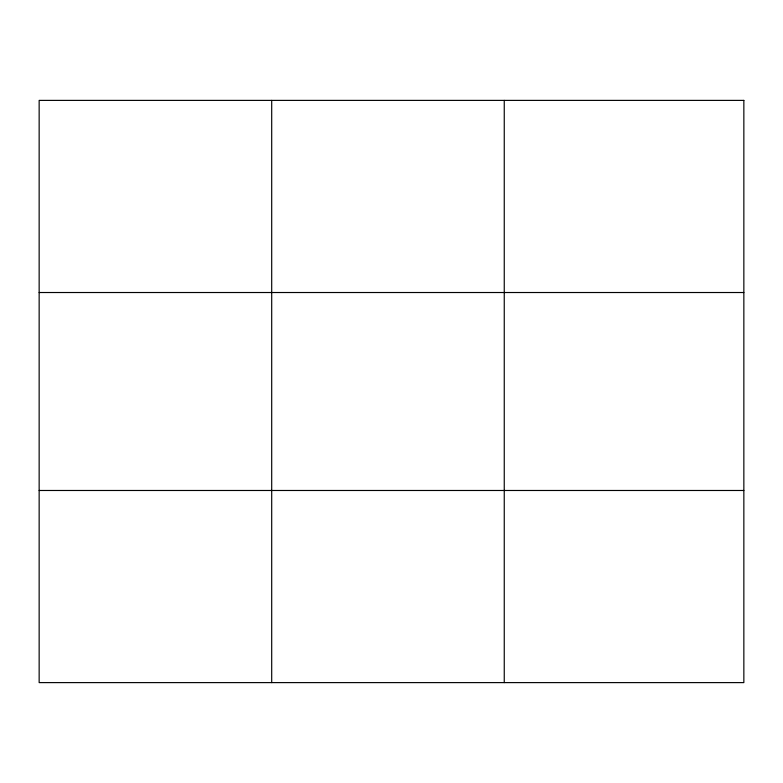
<?xml version="1.0" encoding="UTF-8"?>
<svg xmlns="http://www.w3.org/2000/svg" width="783" height="783" viewBox="0 0 783 783"><rect width="100%" height="100%" fill="white"/><g stroke="black" fill="none" stroke-linecap="round" stroke-linejoin="round"><path stroke-width="1.17" d="M271.701 100.39L271.701 682.61M504.252 100.39L504.252 682.61M39.15 292.519L743.85 292.519M39.15 490.481L743.85 490.481M743.85 100.39L743.85 682.61L39.15 682.61L39.15 100.39L743.85 100.39"/></g></svg>
